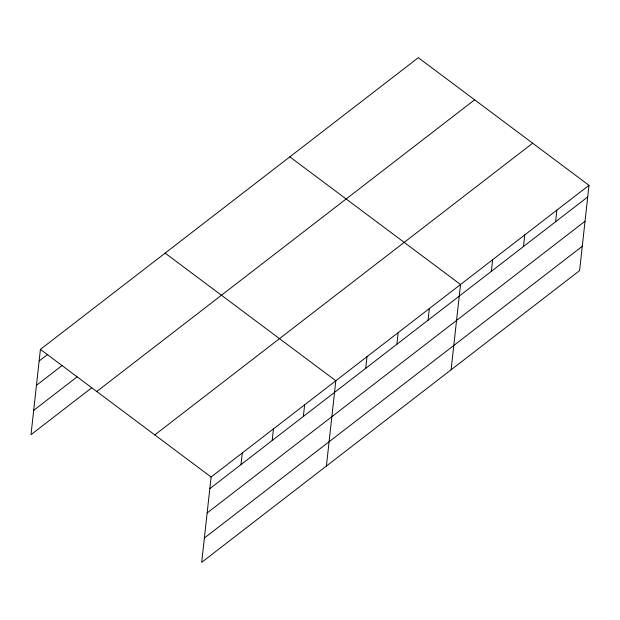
<?xml version="1.0" encoding="UTF-8"?>
<svg xmlns="http://www.w3.org/2000/svg" width="620" height="620" viewBox="0 0 620 620"><rect width="100%" height="100%" fill="white"/><g stroke="black" fill="none" stroke-linecap="round" stroke-linejoin="round"><path stroke-width="0.93" d="M589 185.326L211.11 477.02L201.694 562.317L579.584 270.615L589 185.326L418.306 57.683L40.416 349.385L31 434.674L91.83 387.717M241.002 464.589L242.288 452.957M272.18 440.518L273.466 428.893M303.358 416.454L304.637 404.829M326.399 466.054L335.815 380.757L165.121 253.123M365.707 368.327L366.994 356.694M396.885 344.263L398.164 332.63M428.056 320.199L429.342 308.566M451.104 369.791L460.521 284.502L289.819 156.86M491.358 271.335L492.637 259.71M523.474 246.543L524.76 234.91M555.597 221.751L556.876 210.118M39.13 361.01L47.5 354.555M36.448 385.322L62.302 365.366M33.681 410.37L77.027 376.913M96.743 391.507L474.633 99.805M154.783 434.899L532.673 143.204M209.831 488.653L587.714 196.951M207.15 512.957L585.032 221.263M204.383 538.005L582.265 246.31M40.416 349.385L211.11 477.02"/></g></svg>
